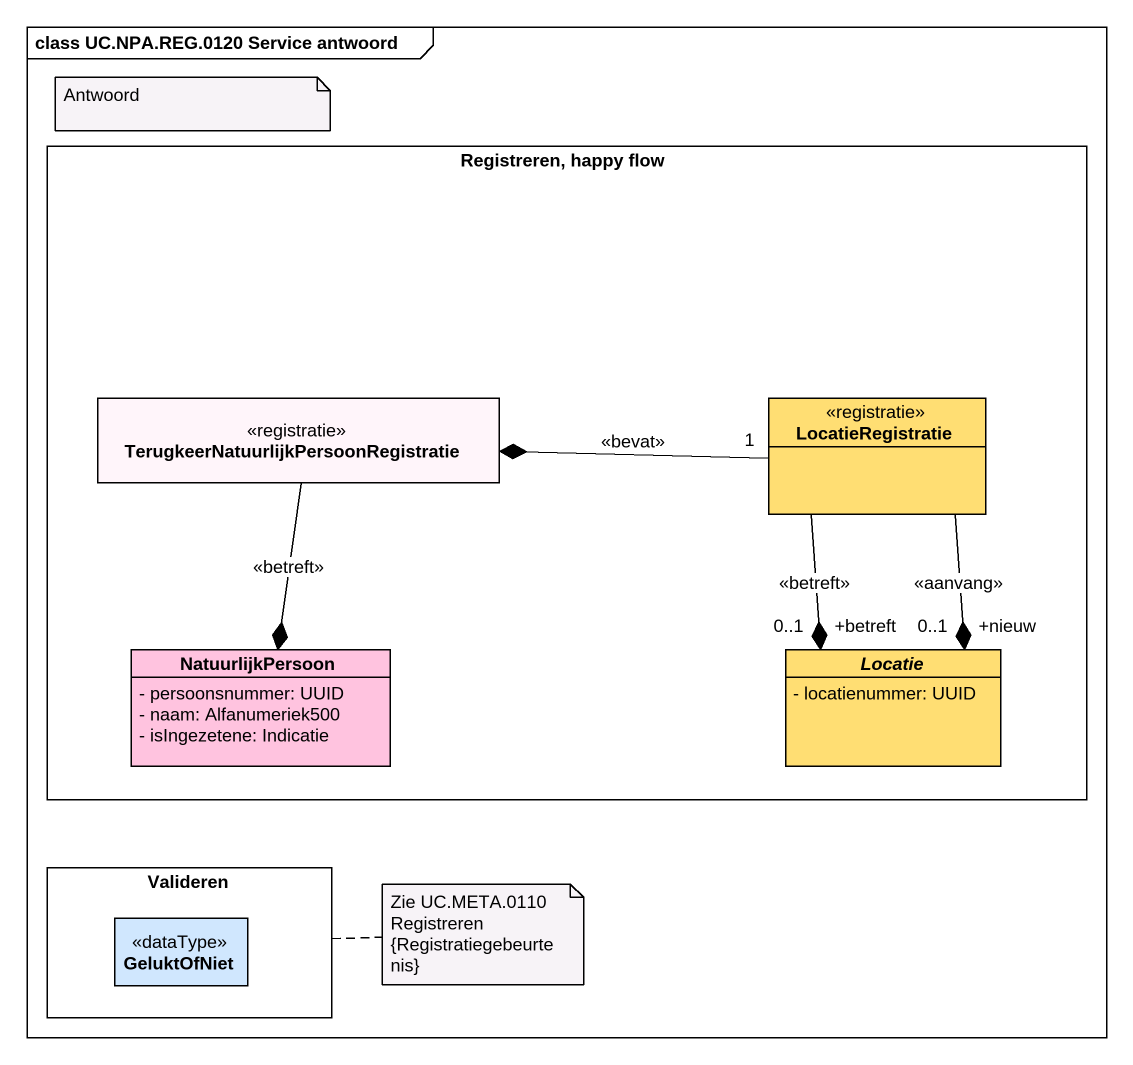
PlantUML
@startuml
mainframe class UC.NPA.REG.0120 Service antwoord
hide circle
hide empty members
skinparam classAttributeIconSize 0
rectangle "Registreren, happy flow" as Registreren_happy_flow {
  class "TerugkeerNatuurlijkPersoonRegistratie" as TerugkeerNatuurlijkPersoonRe <<registratie>> #FFF5FA
  class LocatieRegistratie <<registratie>> #FFDE73
  class NatuurlijkPersoon #FFC3DF {
    - persoonsnummer: UUID
    - naam: Alfanumeriek500
    - isIngezetene: Indicatie
  }
  abstract class Locatie #FFDE73 {
    - locatienummer: UUID
  }
}
rectangle Valideren {
  class GeluktOfNiet <<dataType>> #D0E7FE
}
TerugkeerNatuurlijkPersoonRe --* NatuurlijkPersoon : <<betreft>>
LocatieRegistratie "1" -left-* TerugkeerNatuurlijkPersoonRe : <<bevat>>
LocatieRegistratie --* "+betreft\n0..1" Locatie : <<betreft>>
LocatieRegistratie --* "+nieuw\n0..1" Locatie : <<aanvang>>
note as N1
  Antwoord
end note
note right of Valideren : Zie UC.META.0110 Registreren {Registratiegebeurtenis}
@enduml
